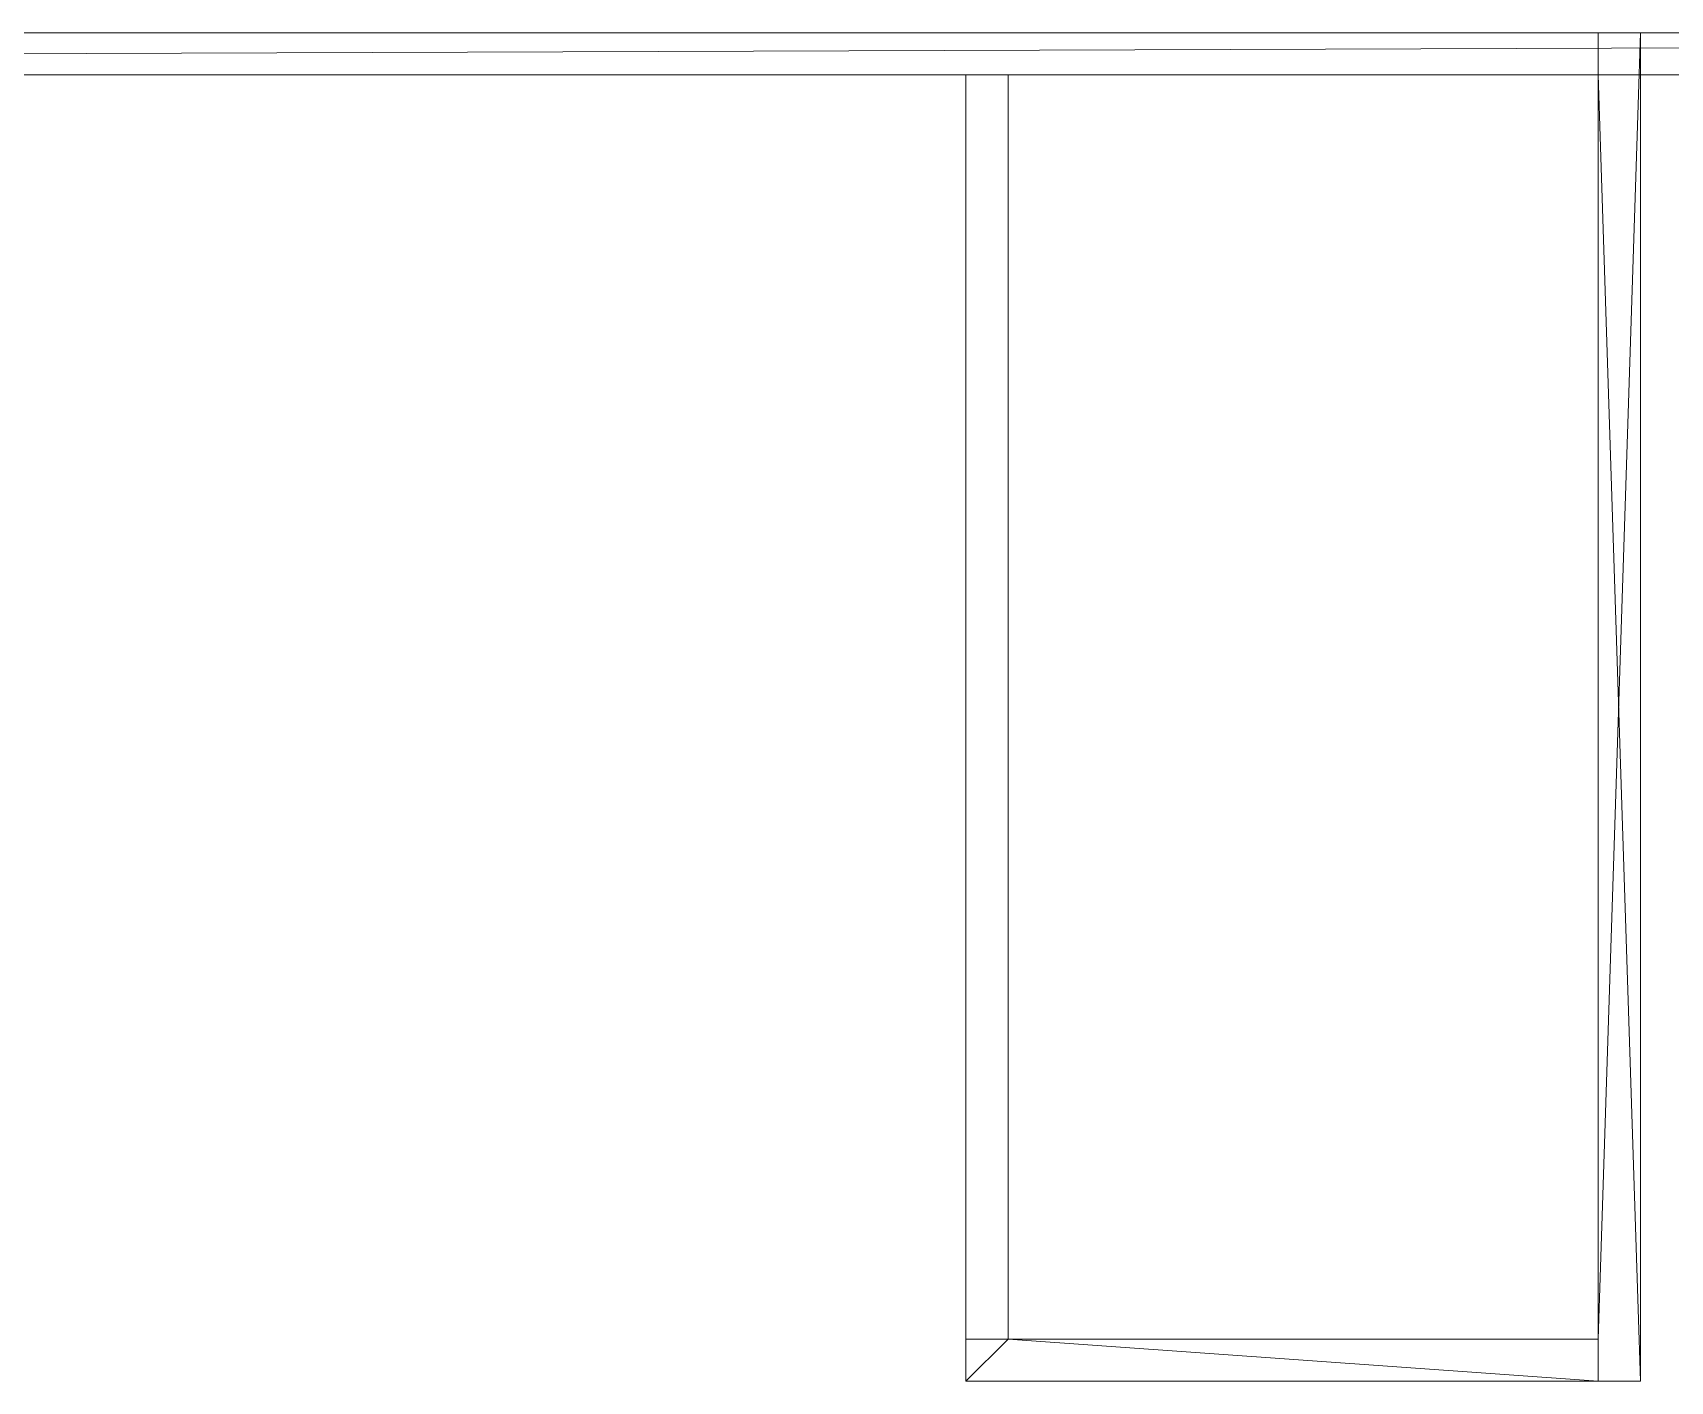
# Model space of a CAD drawing. Header units: millimetres. Extents: x -29997 to 27203, y -18342 to 4123.
# Drawn here: x -1096 to 6673, y -2277 to 4123 of the extents above; entities that cross this region are included whole.
import ezdxf

# ---------------------------------------------------------------- set-up
doc = ezdxf.new("R2010")
doc.units = ezdxf.units.MM
doc.layers.add('A-FLOR-OTLN', color=6, linetype='Continuous', lineweight=9)
doc.layers.add('A-WALL', color=2, linetype='Continuous', lineweight=9)

msp = doc.modelspace()

# ---------------------------------------------------------------- meshes
at = {"layer": 'A-FLOR-OTLN'}
mesh = msp.add_polyface(dxfattribs=at)
corners = [(27202.9, 4122.8, -300), (27202.9, -18342.2, -300), (-29997.1, -18342.2, -300), (-29997.1, 4122.8, -300)]
mesh.append_faces([[corners[k] for k in face] for face in [(3, 0, 1, 2)]])
mesh = msp.add_polyface(dxfattribs=at)
corners = [(27202.9, 4122.8), (-29997.1, 4122.8), (-29997.1, -18342.2), (27202.9, -18342.2)]
mesh.append_faces([[corners[k] for k in face] for face in [(2, 3, 0, 1)]])
mesh = msp.add_polyface(dxfattribs=at)
corners = [(27202.9, 4122.8, -300), (-29997.1, 4122.8, -300), (-29997.1, 4122.8), (27202.9, 4122.8)]
mesh.append_faces([[corners[k] for k in face] for face in [(0, 1, 2, 3)]])
mesh = msp.add_polyface(dxfattribs=at)
corners = [(6331.6, 3922.8, 3850), (6331.6, -2077.2, 3850), (3531.6, -2077.2, 3850), (3531.6, 3922.8, 3850)]
mesh.append_faces([[corners[k] for k in face] for face in [(3, 0, 1, 2)]])
mesh = msp.add_polyface(dxfattribs=at)
corners = [(6331.6, 3922.8, 4000), (3531.6, 3922.8, 4000), (3531.6, -2077.2, 4000), (6331.6, -2077.2, 4000)]
mesh.append_faces([[corners[k] for k in face] for face in [(2, 3, 0, 1)]])
mesh = msp.add_polyface(dxfattribs=at)
corners = [(3531.6, 3922.8, 3850), (3531.6, -2077.2, 3850), (3531.6, -2077.2, 4000), (3531.6, 3922.8, 4000)]
mesh.append_faces([[corners[k] for k in face] for face in [(0, 1, 2, 3)]])
mesh = msp.add_polyface(dxfattribs=at)
corners = [(6331.6, 3922.8, 3850), (3531.6, 3922.8, 3850), (3531.6, 3922.8, 4000), (6331.6, 3922.8, 4000)]
mesh.append_faces([[corners[k] for k in face] for face in [(0, 1, 2, 3)]])
mesh = msp.add_polyface(dxfattribs=at)
corners = [(6331.6, -2077.2, 3850), (6331.6, 3922.8, 3850), (6331.6, 3922.8, 4000), (6331.6, -2077.2, 4000)]
mesh.append_faces([[corners[k] for k in face] for face in [(0, 1, 2, 3)]])
mesh = msp.add_polyface(dxfattribs=at)
corners = [(3531.6, -2077.2, 3850), (6331.6, -2077.2, 3850), (6331.6, -2077.2, 4000), (3531.6, -2077.2, 4000)]
mesh.append_faces([[corners[k] for k in face] for face in [(0, 1, 2, 3)]])
at = {"layer": 'A-WALL'}
mesh = msp.add_polyface(dxfattribs=at)
corners = [(27202.9, 4122.8), (-29997.1, 4122.8), (-29997.1, 4122.8, 800), (27202.9, 4122.8, 800)]
mesh.append_faces([[corners[k] for k in face] for face in [(3, 0, 1, 2)]])
mesh = msp.add_polyface(dxfattribs=at)
corners = [(-29997.1, 4122.8), (27202.9, 4122.8), (27202.9, 3922.8), (-29797.1, 3922.8), (-29997.1, 3922.8)]
mesh.append_faces([[corners[k] for k in face] for face in [(3, 0, 1, 2)]], dxfattribs={"vtx0": -1})
mesh.append_faces([[corners[k] for k in face] for face in [(3, 4, 0)]], dxfattribs={"vtx2": -1})
mesh = msp.add_polyface(dxfattribs=at)
corners = [(27202.9, 4122.8, 800), (-29997.1, 4122.8, 800), (-29997.1, 3922.8, 800), (-29797.1, 3922.8, 800), (27202.9, 3922.8, 800)]
mesh.append_faces([[corners[k] for k in face] for face in [(3, 0, 1, 2)]], dxfattribs={"vtx0": -1})
mesh.append_faces([[corners[k] for k in face] for face in [(3, 4, 0)]], dxfattribs={"vtx2": -1})
mesh = msp.add_polyface(dxfattribs=at)
corners = [(6331.6, 4122.8), (6331.6, 3922.8), (6331.6, -2077.2), (6331.6, -2277.2), (6331.6, -2277.2, 4200), (6331.6, -2077.2, 4200), (6331.6, 3922.8, 4200), (6331.6, 4122.8, 4200)]
mesh.append_faces([[corners[k] for k in face] for face in [(5, 2, 3, 4)]], dxfattribs={"vtx0": -1})
mesh.append_faces([[corners[k] for k in face] for face in [(6, 1, 2, 5)]], dxfattribs={"vtx0": -1, "vtx2": -1})
mesh.append_faces([[corners[k] for k in face] for face in [(0, 1, 6, 7)]], dxfattribs={"vtx1": -1})
mesh = msp.add_polyface(dxfattribs=at)
corners = [(6331.6, -2277.2), (6331.6, -2077.2), (6331.6, 3922.8), (6331.6, 4122.8), (6531.6, 4122.8), (6531.6, -2277.2)]
mesh.append_faces([[corners[k] for k in face] for face in [(4, 5, 2, 3)]], dxfattribs={"vtx1": -1})
mesh.append_faces([[corners[k] for k in face] for face in [(5, 0, 1, 2)]], dxfattribs={"vtx3": -1})
mesh = msp.add_polyface(dxfattribs=at)
corners = [(6331.6, 4122.8, 4200), (6331.6, 3922.8, 4200), (6331.6, -2077.2, 4200), (6331.6, -2277.2, 4200), (6531.6, -2277.2, 4200), (6531.6, 4122.8, 4200)]
mesh.append_faces([[corners[k] for k in face] for face in [(4, 5, 2, 3)]], dxfattribs={"vtx1": -1})
mesh.append_faces([[corners[k] for k in face] for face in [(5, 0, 1, 2)]], dxfattribs={"vtx3": -1})
mesh = msp.add_polyface(dxfattribs=at)
corners = [(6331.6, 4122.8), (6331.6, 4122.8, 4200), (6531.6, 4122.8, 4200), (6531.6, 4122.8)]
mesh.append_faces([[corners[k] for k in face] for face in [(2, 3, 0, 1)]])
mesh = msp.add_polyface(dxfattribs=at)
corners = [(6531.6, 4122.8), (6531.6, 4122.8, 4200), (6531.6, -2277.2, 4200), (6531.6, -2277.2)]
mesh.append_faces([[corners[k] for k in face] for face in [(2, 3, 0, 1)]])
mesh = msp.add_polyface(dxfattribs=at)
corners = [(27202.9, 3922.8), (27202.9, 3922.8, 800), (-29797.1, 3922.8, 800), (-29997.1, 3922.8, 800), (-29997.1, 3922.8), (-29797.1, 3922.8)]
mesh.append_faces([[corners[k] for k in face] for face in [(2, 3, 4, 5), (5, 0, 1, 2)]], dxfattribs={"vtx3": -1})
mesh = msp.add_polyface(dxfattribs=at)
corners = [(3331.6, 3922.8), (3331.6, -2077.2), (3331.6, -2077.2, 4200), (3331.6, 3922.8, 4200)]
mesh.append_faces([[corners[k] for k in face] for face in [(2, 3, 0, 1)]])
mesh = msp.add_polyface(dxfattribs=at)
corners = [(3331.6, -2077.2), (3331.6, 3922.8), (3531.6, 3922.8), (3531.6, -2077.2)]
mesh.append_faces([[corners[k] for k in face] for face in [(0, 1, 2, 3)]])
mesh = msp.add_polyface(dxfattribs=at)
corners = [(3331.6, 3922.8, 4200), (3331.6, -2077.2, 4200), (3531.6, -2077.2, 4200), (3531.6, 3922.8, 4200)]
mesh.append_faces([[corners[k] for k in face] for face in [(0, 1, 2, 3)]])
mesh = msp.add_polyface(dxfattribs=at)
corners = [(3331.6, 3922.8), (3331.6, 3922.8, 4200), (3531.6, 3922.8, 4200), (3531.6, 3922.8)]
mesh.append_faces([[corners[k] for k in face] for face in [(3, 0, 1, 2)]])
mesh = msp.add_polyface(dxfattribs=at)
corners = [(3531.6, 3922.8), (3531.6, 3922.8, 4200), (3531.6, -2077.2, 4200), (3531.6, -2077.2)]
mesh.append_faces([[corners[k] for k in face] for face in [(1, 2, 3, 0)]])
mesh = msp.add_polyface(dxfattribs=at)
corners = [(3331.6, -2077.2, 4200), (3331.6, -2077.2), (3531.6, -2077.2), (3531.6, -2077.2, 4200)]
mesh.append_faces([[corners[k] for k in face] for face in [(2, 3, 0, 1)]])
mesh = msp.add_polyface(dxfattribs=at)
corners = [(6331.6, -2077.2), (3531.6, -2077.2), (3331.6, -2077.2), (3331.6, -2077.2, 4200), (3531.6, -2077.2, 4200), (6331.6, -2077.2, 4200)]
mesh.append_faces([[corners[k] for k in face] for face in [(3, 4, 1, 2)]], dxfattribs={"vtx1": -1})
mesh.append_faces([[corners[k] for k in face] for face in [(5, 0, 1, 4)]], dxfattribs={"vtx2": -1})
mesh = msp.add_polyface(dxfattribs=at)
corners = [(3331.6, -2077.2), (3531.6, -2077.2), (6331.6, -2077.2), (6331.6, -2277.2), (3331.6, -2277.2)]
mesh.append_faces([[corners[k] for k in face] for face in [(1, 4, 0)]], dxfattribs={"vtx0": -1})
mesh.append_faces([[corners[k] for k in face] for face in [(3, 4, 1, 2)]], dxfattribs={"vtx1": -1})
mesh = msp.add_polyface(dxfattribs=at)
corners = [(3331.6, -2077.2, 4200), (3331.6, -2077.2), (3331.6, -2277.2), (3331.6, -2277.2, 4200)]
mesh.append_faces([[corners[k] for k in face] for face in [(0, 1, 2, 3)]])
mesh = msp.add_polyface(dxfattribs=at)
corners = [(6331.6, -2077.2, 4200), (3531.6, -2077.2, 4200), (3331.6, -2077.2, 4200), (3331.6, -2277.2, 4200), (6331.6, -2277.2, 4200)]
mesh.append_faces([[corners[k] for k in face] for face in [(1, 4, 0)]], dxfattribs={"vtx0": -1})
mesh.append_faces([[corners[k] for k in face] for face in [(3, 4, 1, 2)]], dxfattribs={"vtx1": -1})
mesh = msp.add_polyface(dxfattribs=at)
corners = [(6331.6, -2077.2), (6331.6, -2077.2, 4200), (6331.6, -2277.2, 4200), (6331.6, -2277.2)]
mesh.append_faces([[corners[k] for k in face] for face in [(3, 0, 1, 2)]])
mesh = msp.add_polyface(dxfattribs=at)
corners = [(6331.6, -2277.2), (6331.6, -2277.2, 4200), (3331.6, -2277.2, 4200), (3331.6, -2277.2)]
mesh.append_faces([[corners[k] for k in face] for face in [(2, 3, 0, 1)]])
mesh = msp.add_polyface(dxfattribs=at)
corners = [(6331.6, -2277.2, 4200), (6331.6, -2277.2), (6531.6, -2277.2), (6531.6, -2277.2, 4200)]
mesh.append_faces([[corners[k] for k in face] for face in [(3, 0, 1, 2)]])

doc.saveas('drawing.dxf')
